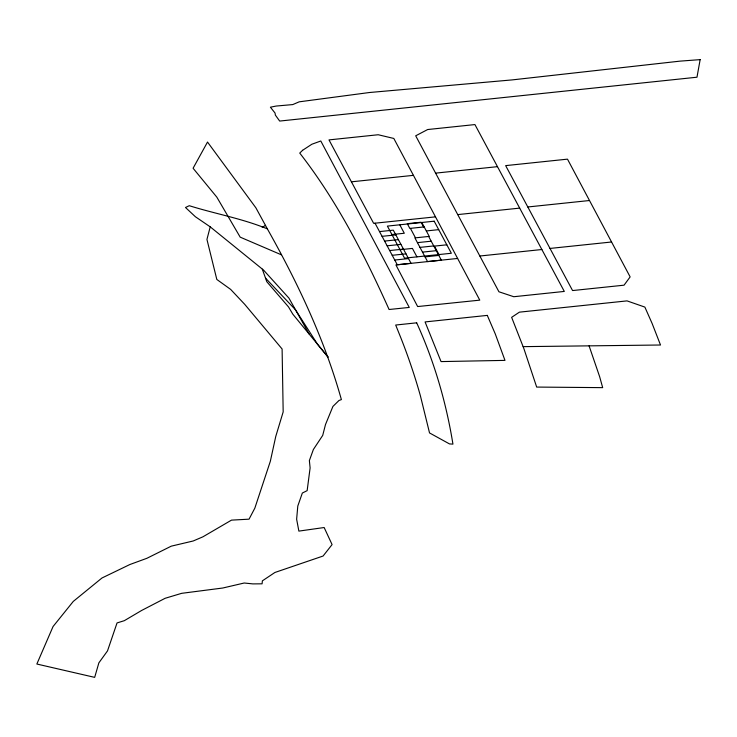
<?xml version="1.0" encoding="UTF-8"?>
<svg xmlns="http://www.w3.org/2000/svg" width="737" height="737" viewBox="0 0 737 737"><rect width="100%" height="100%" fill="white"/><g stroke="black" fill="none" stroke-linecap="round" stroke-linejoin="round"><path stroke-width="1.11" d="M267.356 228.866C242.151 218.511 215.213 213.831 189.271 205.706L185.494 207.502L195.406 216.752L210.22 226.849L206.94 239.424L216.816 279.452L230.644 289.392L244.693 304.307L282.105 348.997L283.174 411.9L275.776 436.396L270.322 461.325L254.836 508.152L249.042 519.17L231.501 520.129L202.896 536.831L193.195 540.986L171.288 546.154L146.893 558.296L129.869 564.524L101.982 577.983L73.285 601.41L53.064 626.524L36.85 664.028L94.677 677.367L98.869 662.858L107.51 650.891L117.045 622.931L124.323 620.683L141.642 610.457L165.143 598.287L181.689 593.322L222.767 588.015L244.205 583.013L252.865 583.897L262.086 583.815L262.381 580.839L274.91 572.474L323.082 556.03L332.083 544.588L324.151 527.526L298.872 531.11L296.633 519.216L297.794 506.043L302.345 493.035L307.145 490.649L310.111 467.921L309.374 460.579L313.382 449.487L322.714 435.401L325.496 424.54L332.931 406.419L338.992 400.477L341.388 399.601C324.602 339.619 297.849 282.999 267.356 228.866L255.886 207.816L207.512 142.048L193.085 168.248L216.816 197.129L240.188 237.148L281.285 254.772M262.225 227.42L265.449 225.347M435.484 216.853L373.65 223.339L328.988 139.901L378.21 134.742L393.816 138.455L479.778 300.143L417.649 306.555L395.916 264.924L457.594 258.457M379.537 231.593L393.3 230.147L411.062 263.33L397.289 264.776L375.022 223.191M424.171 226.913L409.827 228.415L407.294 223.68L421.057 222.233L423.591 226.978M391.909 234.55L404.3 233.251L399.776 224.803M426.327 230.939L438.708 229.64M382.07 236.337L395.843 234.891M384.613 241.073L398.376 239.626M387.146 245.817L400.91 244.371M417.437 242.639L431.2 241.202M389.68 250.552L403.452 249.115M419.97 247.383L433.743 245.937M400.034 249.714L412.416 248.415L416.93 256.863M446.825 244.813L434.443 246.112L438.966 254.56M392.222 255.297L405.986 253.85M422.513 252.118L436.276 250.681M394.756 260.032L408.519 258.595M425.046 256.863L438.81 255.417M351.448 181.818L413.411 175.351M435.604 173.131L498.931 291.778L513.79 296.725L564.302 291.428L474.932 124.571L427.663 129.537L415.696 135.801L435.604 173.131L497.475 166.663M527.793 206.977L589.499 200.519L630.144 276.9L624.055 285.182L572.566 290.562L505.656 165.622L567.49 159.146L589.499 200.519M457.751 214.596L519.677 208.12M550.005 248.433L611.59 241.994M479.851 256.015L541.87 249.521M523.141 346.639L660.509 345.008L652.125 323.479L644.866 307.089L627.04 300.889L519.392 312.156L511.635 317.343L523.878 348.592L536.674 387.072L602.682 387.644L599.632 376.653L589.084 345.865M210.22 226.849L263.505 270.046L288.922 298.098L309.098 333.981M265.513 278.116L295.528 309.844L317.49 344.207L328.103 357.132L292.829 314.192L288.499 306.905L266.803 281.718L262.308 269.162M421.804 222.491L429.247 236.393L414.903 237.904L427.58 261.607L441.352 260.161L428.667 236.457M410.408 228.359L415.475 237.839M700.15 59.633L696.981 77.21L279.682 121.061L275.362 115.092L275.048 113.047L270.405 107.197L276.191 106.045L292.764 104.58L299.204 101.826L369.495 92.512L512.104 79.909L680.03 61.134L700.15 59.633M302.594 150.302L299.747 153.084C336.8 200.722 364.428 254.652 389.09 309.503L409.265 307.43L320.798 140.997L311.871 144.231L302.594 150.302M434.185 221.192L387.395 226.102L404.549 258.162L451.348 253.261L434.185 221.192M416.681 322.824L395.686 325.035L400.661 337.371A1173.221 730.349 12.3 0 1 420.403 395.815L429.533 432.932L449.515 443.932L452.942 444.116C446.171 402.328 434.231 361.379 416.681 322.824M487.295 315.39L425.074 321.931L441.048 361.591L504.983 360.384L495.236 333.833L487.295 315.39"/></g></svg>
